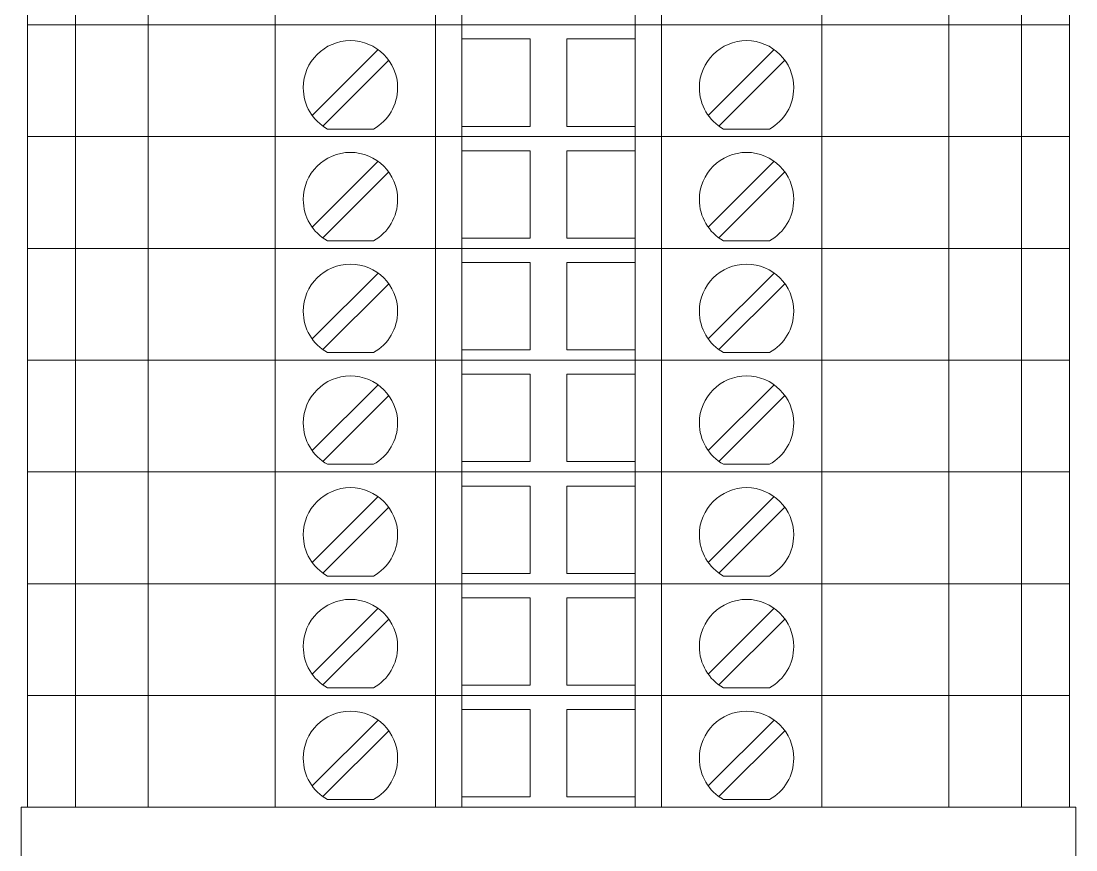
# Model space of a CAD drawing. Header units: millimetres. Extents: x 1880 to 4113, y 771 to 2990.
# Drawn here: x 2250.37 to 2298.97, y 2088.14 to 2126.34 of the extents above; entities that cross this region are included whole.
import ezdxf

# ---------------------------------------------------------------- set-up
doc = ezdxf.new("R2010")
doc.units = ezdxf.units.MM
doc.layers.add('000-PI-Oprema', color=30, linetype='Continuous', lineweight=5)
doc.layers.add('000-PI-ORMAR', color=2, linetype='Continuous')

msp = doc.modelspace()

# ---------------------------------------------------------------- linework, layer by layer
at = {"color": 0, "linetype": 'ByBlock', "lineweight": 0, "ltscale": 0.25}
msp.add_lwpolyline([(2250.372, 2090.113), (2250.372, 2082.763), (2298.972, 2082.763), (2298.972, 2090.113), (2250.372, 2090.113)], dxfattribs=at)
at = {"layer": '000-PI-Oprema', "color": 0, "linetype": 'ByBlock', "lineweight": 0}
for p, q in [((2250.372, 2090.113), (2250.372, 2082.763)), ((2298.972, 2090.113), (2250.372, 2090.113)), ((2298.972, 2082.763), (2298.972, 2090.113))]:
    msp.add_line(p, q, dxfattribs=at)
at = {"layer": '000-PI-ORMAR', "color": 0, "linetype": 'ByBlock', "lineweight": 0}
for p, q in [((2250.672, 2126.163), (2250.672, 2131.313)), ((2252.872, 2126.163), (2252.872, 2131.313)), ((2256.233, 2126.163), (2256.233, 2131.313)), ((2262.072, 2126.163), (2262.072, 2131.313)), ((2269.472, 2126.163), (2269.472, 2131.313)), ((2270.672, 2126.163), (2270.672, 2131.313)), ((2278.672, 2126.163), (2278.672, 2131.313)), ((2279.872, 2126.163), (2279.872, 2131.313)), ((2287.272, 2126.163), (2287.272, 2131.313)), ((2293.111, 2126.163), (2293.111, 2131.313)), ((2296.472, 2126.163), (2296.472, 2131.313)), ((2298.672, 2126.163), (2298.672, 2131.313)), ((2250.672, 2126.163), (2250.672, 2126.163)), ((2250.672, 2126.163), (2251.355, 2126.163)), ((2250.672, 2126.163), (2250.672, 2126.163)), ((2250.672, 2126.163), (2251.355, 2126.163)), ((2250.672, 2121.013), (2250.672, 2126.163)), ((2251.672, 2126.163), (2251.355, 2126.163)), ((2251.672, 2126.163), (2251.355, 2126.163)), ((2252.872, 2126.163), (2251.672, 2126.163)), ((2251.672, 2126.163), (2251.672, 2126.163)), ((2251.672, 2126.163), (2251.672, 2126.163)), ((2252.872, 2126.163), (2251.672, 2126.163)), ((2252.172, 2126.163), (2252.172, 2126.163)), ((2254.464, 2126.163), (2252.872, 2126.163)), ((2252.872, 2126.163), (2252.872, 2126.163)), ((2252.872, 2126.163), (2252.872, 2126.163)), ((2254.464, 2126.163), (2252.872, 2126.163)), ((2252.872, 2121.013), (2252.872, 2126.163)), ((2256.606, 2126.163), (2254.464, 2126.163)), ((2256.606, 2126.163), (2254.464, 2126.163)), ((2254.922, 2126.163), (2254.922, 2126.163)), ((2254.922, 2126.163), (2254.922, 2126.163)), ((2256.233, 2121.013), (2256.233, 2126.163)), ((2256.606, 2126.163), (2256.99, 2126.163)), ((2256.99, 2126.163), (2256.606, 2126.163)), ((2256.99, 2126.163), (2259.498, 2126.163)), ((2259.498, 2126.163), (2256.99, 2126.163)), ((2257.472, 2126.163), (2257.472, 2126.163)), ((2257.472, 2126.163), (2257.472, 2126.163)), ((2258.372, 2126.163), (2258.372, 2126.163)), ((2258.372, 2126.163), (2258.372, 2126.163)), ((2258.672, 2126.163), (2258.672, 2126.163)), ((2262.072, 2126.163), (2259.498, 2126.163)), ((2262.072, 2126.163), (2259.498, 2126.163)), ((2269.472, 2126.163), (2262.072, 2126.163)), ((2269.472, 2126.163), (2262.072, 2126.163)), ((2262.072, 2121.013), (2262.072, 2126.163)), ((2270.672, 2126.163), (2269.472, 2126.163)), ((2270.672, 2126.163), (2269.472, 2126.163)), ((2269.472, 2121.013), (2269.472, 2126.163)), ((2278.672, 2126.163), (2270.672, 2126.163)), ((2270.672, 2126.163), (2270.672, 2126.163)), ((2270.672, 2126.163), (2270.672, 2126.163)), ((2278.672, 2126.163), (2270.672, 2126.163)), ((2270.672, 2121.013), (2270.672, 2126.163)), ((2279.872, 2126.163), (2278.672, 2126.163)), ((2278.672, 2126.163), (2278.672, 2126.163)), ((2278.672, 2126.163), (2278.672, 2126.163)), ((2279.872, 2126.163), (2278.672, 2126.163)), ((2278.672, 2121.013), (2278.672, 2126.163)), ((2287.272, 2126.163), (2279.872, 2126.163)), ((2287.272, 2126.163), (2279.872, 2126.163)), ((2279.872, 2121.013), (2279.872, 2126.163)), ((2284.472, 2126.163), (2284.472, 2126.163)), ((2284.472, 2126.163), (2284.472, 2126.163)), ((2289.846, 2126.163), (2287.272, 2126.163)), ((2289.846, 2126.163), (2287.272, 2126.163)), ((2287.272, 2121.013), (2287.272, 2126.163)), ((2289.522, 2126.163), (2289.522, 2126.163)), ((2289.522, 2126.163), (2289.522, 2126.163)), ((2289.846, 2126.163), (2292.354, 2126.163)), ((2292.354, 2126.163), (2289.846, 2126.163)), ((2290.672, 2126.163), (2290.672, 2126.163)), ((2292.172, 2126.163), (2292.172, 2126.163)), ((2292.172, 2126.163), (2292.172, 2126.163)), ((2292.354, 2126.163), (2292.738, 2126.163)), ((2292.738, 2126.163), (2292.354, 2126.163)), ((2294.88, 2126.163), (2292.738, 2126.163)), ((2294.88, 2126.163), (2292.738, 2126.163)), ((2293.111, 2121.013), (2293.111, 2126.163)), ((2294.422, 2126.163), (2294.422, 2126.163)), ((2294.422, 2126.163), (2294.422, 2126.163)), ((2296.472, 2126.163), (2294.88, 2126.163)), ((2296.472, 2126.163), (2294.88, 2126.163)), ((2296.472, 2126.163), (2298.672, 2126.163)), ((2296.472, 2126.163), (2296.472, 2126.163)), ((2296.472, 2126.163), (2296.472, 2126.163)), ((2296.472, 2126.163), (2298.672, 2126.163)), ((2296.472, 2121.013), (2296.472, 2126.163)), ((2298.672, 2126.163), (2298.672, 2126.163)), ((2298.672, 2126.163), (2298.672, 2126.163)), ((2298.672, 2121.013), (2298.672, 2126.163)), ((2270.672, 2125.513), (2270.672, 2125.513)), ((2270.672, 2125.513), (2273.822, 2125.513)), ((2273.822, 2125.513), (2273.822, 2121.488)), ((2273.822, 2125.513), (2273.822, 2125.513)), ((2275.522, 2125.513), (2278.672, 2125.513)), ((2275.522, 2121.488), (2275.522, 2125.513)), ((2275.522, 2125.513), (2275.522, 2125.513)), ((2278.672, 2125.513), (2278.672, 2125.513)), ((2266.817, 2125.029), (2263.782, 2121.993)), ((2266.817, 2125.029), (2266.817, 2125.029)), ((2285.067, 2125.029), (2282.032, 2121.993)), ((2285.067, 2125.029), (2285.067, 2125.029)), ((2264.276, 2121.498), (2267.312, 2124.534)), ((2267.312, 2124.534), (2267.312, 2124.534)), ((2269.472, 2121.963), (2269.472, 2124.563)), ((2269.472, 2124.563), (2269.472, 2124.563)), ((2279.872, 2124.563), (2279.872, 2124.563)), ((2279.872, 2121.963), (2279.872, 2124.563)), ((2282.526, 2121.498), (2285.562, 2124.534)), ((2285.562, 2124.534), (2285.562, 2124.534)), ((2263.782, 2121.993), (2263.782, 2121.993)), ((2269.472, 2121.963), (2269.472, 2121.963)), ((2279.872, 2121.963), (2279.872, 2121.963)), ((2282.032, 2121.993), (2282.032, 2121.993)), ((2264.276, 2121.498), (2264.276, 2121.498)), ((2270.672, 2121.488), (2270.672, 2121.488)), ((2273.822, 2121.488), (2270.672, 2121.488)), ((2273.822, 2121.488), (2273.822, 2121.488)), ((2278.672, 2121.488), (2275.522, 2121.488)), ((2275.522, 2121.488), (2275.522, 2121.488)), ((2278.672, 2121.488), (2278.672, 2121.488)), ((2282.526, 2121.498), (2282.526, 2121.498)), ((2250.672, 2121.013), (2250.672, 2121.013)), ((2250.672, 2121.013), (2251.355, 2121.013)), ((2250.672, 2121.013), (2250.672, 2121.013)), ((2250.672, 2121.013), (2251.355, 2121.013)), ((2250.672, 2115.863), (2250.672, 2121.013)), ((2251.672, 2121.013), (2251.355, 2121.013)), ((2251.672, 2121.013), (2251.355, 2121.013)), ((2252.872, 2121.013), (2251.672, 2121.013)), ((2251.672, 2121.013), (2251.672, 2121.013)), ((2251.672, 2121.013), (2251.672, 2121.013)), ((2252.872, 2121.013), (2251.672, 2121.013)), ((2252.172, 2121.013), (2252.172, 2121.013)), ((2254.464, 2121.013), (2252.872, 2121.013)), ((2252.872, 2121.013), (2252.872, 2121.013)), ((2252.872, 2121.013), (2252.872, 2121.013)), ((2254.464, 2121.013), (2252.872, 2121.013)), ((2252.872, 2115.863), (2252.872, 2121.013)), ((2256.606, 2121.013), (2254.464, 2121.013)), ((2256.606, 2121.013), (2254.464, 2121.013)), ((2254.922, 2121.013), (2254.922, 2121.013)), ((2254.922, 2121.013), (2254.922, 2121.013)), ((2256.233, 2115.863), (2256.233, 2121.013)), ((2256.606, 2121.013), (2256.99, 2121.013)), ((2256.99, 2121.013), (2256.606, 2121.013)), ((2256.99, 2121.013), (2259.498, 2121.013)), ((2259.498, 2121.013), (2256.99, 2121.013)), ((2257.472, 2121.013), (2257.472, 2121.013)), ((2257.472, 2121.013), (2257.472, 2121.013)), ((2258.372, 2121.013), (2258.372, 2121.013)), ((2258.372, 2121.013), (2258.372, 2121.013)), ((2258.672, 2121.013), (2258.672, 2121.013)), ((2262.072, 2121.013), (2259.498, 2121.013)), ((2262.072, 2121.013), (2259.498, 2121.013)), ((2269.472, 2121.013), (2262.072, 2121.013)), ((2269.472, 2121.013), (2262.072, 2121.013)), ((2262.072, 2115.863), (2262.072, 2121.013)), ((2264.488, 2121.363), (2264.488, 2121.363)), ((2264.488, 2121.363), (2266.606, 2121.363)), ((2266.606, 2121.363), (2266.606, 2121.363)), ((2270.672, 2121.013), (2269.472, 2121.013)), ((2270.672, 2121.013), (2269.472, 2121.013)), ((2269.472, 2115.863), (2269.472, 2121.013)), ((2278.672, 2121.013), (2270.672, 2121.013)), ((2270.672, 2121.013), (2270.672, 2121.013)), ((2270.672, 2121.013), (2270.672, 2121.013)), ((2278.672, 2121.013), (2270.672, 2121.013)), ((2270.672, 2115.863), (2270.672, 2121.013)), ((2279.872, 2121.013), (2278.672, 2121.013)), ((2278.672, 2121.013), (2278.672, 2121.013)), ((2278.672, 2121.013), (2278.672, 2121.013)), ((2279.872, 2121.013), (2278.672, 2121.013)), ((2278.672, 2115.863), (2278.672, 2121.013)), ((2287.272, 2121.013), (2279.872, 2121.013)), ((2287.272, 2121.013), (2279.872, 2121.013)), ((2279.872, 2115.863), (2279.872, 2121.013)), ((2282.738, 2121.363), (2282.738, 2121.363)), ((2282.738, 2121.363), (2284.856, 2121.363)), ((2284.472, 2121.013), (2284.472, 2121.013)), ((2284.472, 2121.013), (2284.472, 2121.013)), ((2284.856, 2121.363), (2284.856, 2121.363)), ((2289.846, 2121.013), (2287.272, 2121.013)), ((2289.846, 2121.013), (2287.272, 2121.013)), ((2287.272, 2115.863), (2287.272, 2121.013)), ((2289.522, 2121.013), (2289.522, 2121.013)), ((2289.522, 2121.013), (2289.522, 2121.013)), ((2289.846, 2121.013), (2292.354, 2121.013)), ((2292.354, 2121.013), (2289.846, 2121.013)), ((2290.672, 2121.013), (2290.672, 2121.013)), ((2292.172, 2121.013), (2292.172, 2121.013)), ((2292.172, 2121.013), (2292.172, 2121.013)), ((2292.354, 2121.013), (2292.738, 2121.013)), ((2292.738, 2121.013), (2292.354, 2121.013)), ((2294.88, 2121.013), (2292.738, 2121.013)), ((2294.88, 2121.013), (2292.738, 2121.013)), ((2293.111, 2115.863), (2293.111, 2121.013)), ((2294.422, 2121.013), (2294.422, 2121.013)), ((2294.422, 2121.013), (2294.422, 2121.013)), ((2296.472, 2121.013), (2294.88, 2121.013)), ((2296.472, 2121.013), (2294.88, 2121.013)), ((2296.472, 2121.013), (2298.672, 2121.013)), ((2296.472, 2121.013), (2296.472, 2121.013)), ((2296.472, 2121.013), (2296.472, 2121.013)), ((2296.472, 2121.013), (2298.672, 2121.013)), ((2296.472, 2115.863), (2296.472, 2121.013)), ((2298.672, 2121.013), (2298.672, 2121.013)), ((2298.672, 2121.013), (2298.672, 2121.013)), ((2298.672, 2115.863), (2298.672, 2121.013)), ((2270.672, 2120.363), (2270.672, 2120.363)), ((2270.672, 2120.363), (2273.822, 2120.363)), ((2273.822, 2120.363), (2273.822, 2116.338)), ((2273.822, 2120.363), (2273.822, 2120.363)), ((2275.522, 2120.363), (2278.672, 2120.363)), ((2275.522, 2116.338), (2275.522, 2120.363)), ((2275.522, 2120.363), (2275.522, 2120.363)), ((2278.672, 2120.363), (2278.672, 2120.363)), ((2266.817, 2119.879), (2263.782, 2116.843)), ((2266.817, 2119.879), (2266.817, 2119.879)), ((2285.067, 2119.879), (2282.032, 2116.843)), ((2285.067, 2119.879), (2285.067, 2119.879)), ((2264.276, 2116.348), (2267.312, 2119.384)), ((2267.312, 2119.384), (2267.312, 2119.384)), ((2269.472, 2116.813), (2269.472, 2119.413)), ((2269.472, 2119.413), (2269.472, 2119.413)), ((2279.872, 2119.413), (2279.872, 2119.413)), ((2279.872, 2116.813), (2279.872, 2119.413)), ((2282.526, 2116.348), (2285.562, 2119.384)), ((2285.562, 2119.384), (2285.562, 2119.384)), ((2263.782, 2116.843), (2263.782, 2116.843)), ((2269.472, 2116.813), (2269.472, 2116.813)), ((2279.872, 2116.813), (2279.872, 2116.813)), ((2282.032, 2116.843), (2282.032, 2116.843)), ((2264.276, 2116.348), (2264.276, 2116.348)), ((2264.488, 2116.213), (2264.488, 2116.213)), ((2264.488, 2116.213), (2266.606, 2116.213)), ((2266.606, 2116.213), (2266.606, 2116.213)), ((2270.672, 2116.338), (2270.672, 2116.338)), ((2273.822, 2116.338), (2270.672, 2116.338)), ((2273.822, 2116.338), (2273.822, 2116.338)), ((2278.672, 2116.338), (2275.522, 2116.338)), ((2275.522, 2116.338), (2275.522, 2116.338)), ((2278.672, 2116.338), (2278.672, 2116.338)), ((2282.526, 2116.348), (2282.526, 2116.348)), ((2282.738, 2116.213), (2282.738, 2116.213)), ((2282.738, 2116.213), (2284.856, 2116.213)), ((2284.856, 2116.213), (2284.856, 2116.213)), ((2250.672, 2115.863), (2250.672, 2115.863)), ((2250.672, 2115.863), (2251.355, 2115.863)), ((2250.672, 2115.863), (2250.672, 2115.863)), ((2250.672, 2115.863), (2251.355, 2115.863)), ((2250.672, 2110.713), (2250.672, 2115.863)), ((2251.672, 2115.863), (2251.355, 2115.863)), ((2251.672, 2115.863), (2251.355, 2115.863)), ((2252.872, 2115.863), (2251.672, 2115.863)), ((2251.672, 2115.863), (2251.672, 2115.863)), ((2251.672, 2115.863), (2251.672, 2115.863)), ((2252.872, 2115.863), (2251.672, 2115.863)), ((2252.172, 2115.863), (2252.172, 2115.863)), ((2254.464, 2115.863), (2252.872, 2115.863)), ((2252.872, 2115.863), (2252.872, 2115.863)), ((2252.872, 2115.863), (2252.872, 2115.863)), ((2254.464, 2115.863), (2252.872, 2115.863)), ((2252.872, 2110.713), (2252.872, 2115.863)), ((2256.606, 2115.863), (2254.464, 2115.863)), ((2256.606, 2115.863), (2254.464, 2115.863)), ((2254.922, 2115.863), (2254.922, 2115.863)), ((2254.922, 2115.863), (2254.922, 2115.863)), ((2256.233, 2110.713), (2256.233, 2115.863)), ((2256.606, 2115.863), (2256.99, 2115.863)), ((2256.99, 2115.863), (2256.606, 2115.863)), ((2256.99, 2115.863), (2259.498, 2115.863)), ((2259.498, 2115.863), (2256.99, 2115.863)), ((2257.472, 2115.863), (2257.472, 2115.863)), ((2257.472, 2115.863), (2257.472, 2115.863)), ((2258.372, 2115.863), (2258.372, 2115.863)), ((2258.372, 2115.863), (2258.372, 2115.863)), ((2258.672, 2115.863), (2258.672, 2115.863)), ((2262.072, 2115.863), (2259.498, 2115.863)), ((2262.072, 2115.863), (2259.498, 2115.863)), ((2269.472, 2115.863), (2262.072, 2115.863)), ((2269.472, 2115.863), (2262.072, 2115.863)), ((2262.072, 2110.713), (2262.072, 2115.863)), ((2270.672, 2115.863), (2269.472, 2115.863)), ((2270.672, 2115.863), (2269.472, 2115.863)), ((2269.472, 2110.713), (2269.472, 2115.863)), ((2278.672, 2115.863), (2270.672, 2115.863)), ((2270.672, 2115.863), (2270.672, 2115.863)), ((2270.672, 2115.863), (2270.672, 2115.863)), ((2278.672, 2115.863), (2270.672, 2115.863)), ((2270.672, 2110.713), (2270.672, 2115.863)), ((2279.872, 2115.863), (2278.672, 2115.863)), ((2278.672, 2115.863), (2278.672, 2115.863)), ((2278.672, 2115.863), (2278.672, 2115.863)), ((2279.872, 2115.863), (2278.672, 2115.863)), ((2278.672, 2110.713), (2278.672, 2115.863)), ((2287.272, 2115.863), (2279.872, 2115.863)), ((2287.272, 2115.863), (2279.872, 2115.863)), ((2279.872, 2110.713), (2279.872, 2115.863)), ((2284.472, 2115.863), (2284.472, 2115.863)), ((2284.472, 2115.863), (2284.472, 2115.863)), ((2289.846, 2115.863), (2287.272, 2115.863)), ((2289.846, 2115.863), (2287.272, 2115.863)), ((2287.272, 2110.713), (2287.272, 2115.863)), ((2289.522, 2115.863), (2289.522, 2115.863)), ((2289.522, 2115.863), (2289.522, 2115.863)), ((2289.846, 2115.863), (2292.354, 2115.863)), ((2292.354, 2115.863), (2289.846, 2115.863)), ((2290.672, 2115.863), (2290.672, 2115.863)), ((2292.172, 2115.863), (2292.172, 2115.863)), ((2292.172, 2115.863), (2292.172, 2115.863)), ((2292.354, 2115.863), (2292.738, 2115.863)), ((2292.738, 2115.863), (2292.354, 2115.863)), ((2294.88, 2115.863), (2292.738, 2115.863)), ((2294.88, 2115.863), (2292.738, 2115.863)), ((2293.111, 2110.713), (2293.111, 2115.863)), ((2294.422, 2115.863), (2294.422, 2115.863)), ((2294.422, 2115.863), (2294.422, 2115.863)), ((2296.472, 2115.863), (2294.88, 2115.863)), ((2296.472, 2115.863), (2294.88, 2115.863)), ((2296.472, 2115.863), (2298.672, 2115.863)), ((2296.472, 2115.863), (2296.472, 2115.863)), ((2296.472, 2115.863), (2296.472, 2115.863)), ((2296.472, 2115.863), (2298.672, 2115.863)), ((2296.472, 2110.713), (2296.472, 2115.863)), ((2298.672, 2115.863), (2298.672, 2115.863)), ((2298.672, 2115.863), (2298.672, 2115.863)), ((2298.672, 2110.713), (2298.672, 2115.863)), ((2270.672, 2115.213), (2270.672, 2115.213)), ((2270.672, 2115.213), (2273.822, 2115.213)), ((2273.822, 2115.213), (2273.822, 2111.188)), ((2273.822, 2115.213), (2273.822, 2115.213)), ((2275.522, 2115.213), (2278.672, 2115.213)), ((2275.522, 2111.188), (2275.522, 2115.213)), ((2275.522, 2115.213), (2275.522, 2115.213)), ((2278.672, 2115.213), (2278.672, 2115.213)), ((2266.817, 2114.729), (2263.782, 2111.693)), ((2266.817, 2114.729), (2266.817, 2114.729)), ((2285.067, 2114.729), (2282.032, 2111.693)), ((2285.067, 2114.729), (2285.067, 2114.729)), ((2264.276, 2111.198), (2267.312, 2114.234)), ((2267.312, 2114.234), (2267.312, 2114.234)), ((2269.472, 2111.663), (2269.472, 2114.263)), ((2269.472, 2114.263), (2269.472, 2114.263)), ((2279.872, 2114.263), (2279.872, 2114.263)), ((2279.872, 2111.663), (2279.872, 2114.263)), ((2282.526, 2111.198), (2285.562, 2114.234)), ((2285.562, 2114.234), (2285.562, 2114.234)), ((2263.782, 2111.693), (2263.782, 2111.693)), ((2282.032, 2111.693), (2282.032, 2111.693)), ((2264.276, 2111.198), (2264.276, 2111.198)), ((2269.472, 2111.663), (2269.472, 2111.663)), ((2270.672, 2111.188), (2270.672, 2111.188)), ((2273.822, 2111.188), (2270.672, 2111.188)), ((2273.822, 2111.188), (2273.822, 2111.188)), ((2278.672, 2111.188), (2275.522, 2111.188)), ((2275.522, 2111.188), (2275.522, 2111.188)), ((2278.672, 2111.188), (2278.672, 2111.188)), ((2279.872, 2111.663), (2279.872, 2111.663)), ((2282.526, 2111.198), (2282.526, 2111.198)), ((2250.672, 2110.713), (2250.672, 2110.713)), ((2250.672, 2110.713), (2251.355, 2110.713)), ((2250.672, 2110.713), (2250.672, 2110.713)), ((2250.672, 2110.713), (2251.355, 2110.713)), ((2250.672, 2105.563), (2250.672, 2110.713)), ((2251.672, 2110.713), (2251.355, 2110.713)), ((2251.672, 2110.713), (2251.355, 2110.713)), ((2252.872, 2110.713), (2251.672, 2110.713)), ((2251.672, 2110.713), (2251.672, 2110.713)), ((2251.672, 2110.713), (2251.672, 2110.713)), ((2252.872, 2110.713), (2251.672, 2110.713)), ((2252.172, 2110.713), (2252.172, 2110.713)), ((2254.464, 2110.713), (2252.872, 2110.713)), ((2252.872, 2110.713), (2252.872, 2110.713)), ((2252.872, 2110.713), (2252.872, 2110.713)), ((2254.464, 2110.713), (2252.872, 2110.713)), ((2252.872, 2105.563), (2252.872, 2110.713)), ((2256.606, 2110.713), (2254.464, 2110.713)), ((2256.606, 2110.713), (2254.464, 2110.713)), ((2254.922, 2110.713), (2254.922, 2110.713)), ((2254.922, 2110.713), (2254.922, 2110.713)), ((2256.233, 2105.563), (2256.233, 2110.713)), ((2256.606, 2110.713), (2256.99, 2110.713)), ((2256.99, 2110.713), (2256.606, 2110.713)), ((2256.99, 2110.713), (2259.498, 2110.713)), ((2259.498, 2110.713), (2256.99, 2110.713)), ((2257.472, 2110.713), (2257.472, 2110.713)), ((2257.472, 2110.713), (2257.472, 2110.713)), ((2258.372, 2110.713), (2258.372, 2110.713)), ((2258.372, 2110.713), (2258.372, 2110.713)), ((2258.672, 2110.713), (2258.672, 2110.713)), ((2262.072, 2110.713), (2259.498, 2110.713)), ((2262.072, 2110.713), (2259.498, 2110.713)), ((2269.472, 2110.713), (2262.072, 2110.713)), ((2269.472, 2110.713), (2262.072, 2110.713)), ((2262.072, 2105.563), (2262.072, 2110.713)), ((2264.488, 2111.063), (2264.488, 2111.063)), ((2264.488, 2111.063), (2266.606, 2111.063)), ((2266.606, 2111.063), (2266.606, 2111.063)), ((2270.672, 2110.713), (2269.472, 2110.713)), ((2270.672, 2110.713), (2269.472, 2110.713)), ((2269.472, 2105.563), (2269.472, 2110.713)), ((2278.672, 2110.713), (2270.672, 2110.713)), ((2270.672, 2110.713), (2270.672, 2110.713)), ((2270.672, 2110.713), (2270.672, 2110.713)), ((2278.672, 2110.713), (2270.672, 2110.713)), ((2270.672, 2105.563), (2270.672, 2110.713)), ((2279.872, 2110.713), (2278.672, 2110.713)), ((2278.672, 2110.713), (2278.672, 2110.713)), ((2278.672, 2110.713), (2278.672, 2110.713)), ((2279.872, 2110.713), (2278.672, 2110.713)), ((2278.672, 2105.563), (2278.672, 2110.713)), ((2287.272, 2110.713), (2279.872, 2110.713)), ((2287.272, 2110.713), (2279.872, 2110.713)), ((2279.872, 2105.563), (2279.872, 2110.713)), ((2282.738, 2111.063), (2282.738, 2111.063)), ((2282.738, 2111.063), (2284.856, 2111.063)), ((2284.472, 2110.713), (2284.472, 2110.713)), ((2284.472, 2110.713), (2284.472, 2110.713)), ((2284.856, 2111.063), (2284.856, 2111.063)), ((2289.846, 2110.713), (2287.272, 2110.713)), ((2289.846, 2110.713), (2287.272, 2110.713)), ((2287.272, 2105.563), (2287.272, 2110.713)), ((2289.522, 2110.713), (2289.522, 2110.713)), ((2289.522, 2110.713), (2289.522, 2110.713)), ((2289.846, 2110.713), (2292.354, 2110.713)), ((2292.354, 2110.713), (2289.846, 2110.713)), ((2290.672, 2110.713), (2290.672, 2110.713)), ((2292.172, 2110.713), (2292.172, 2110.713)), ((2292.172, 2110.713), (2292.172, 2110.713)), ((2292.354, 2110.713), (2292.738, 2110.713)), ((2292.738, 2110.713), (2292.354, 2110.713)), ((2294.88, 2110.713), (2292.738, 2110.713)), ((2294.88, 2110.713), (2292.738, 2110.713)), ((2293.111, 2105.563), (2293.111, 2110.713)), ((2294.422, 2110.713), (2294.422, 2110.713)), ((2294.422, 2110.713), (2294.422, 2110.713)), ((2296.472, 2110.713), (2294.88, 2110.713)), ((2296.472, 2110.713), (2294.88, 2110.713)), ((2296.472, 2110.713), (2298.672, 2110.713)), ((2296.472, 2110.713), (2296.472, 2110.713)), ((2296.472, 2110.713), (2296.472, 2110.713)), ((2296.472, 2110.713), (2298.672, 2110.713)), ((2296.472, 2105.563), (2296.472, 2110.713)), ((2298.672, 2110.713), (2298.672, 2110.713)), ((2298.672, 2110.713), (2298.672, 2110.713)), ((2298.672, 2105.563), (2298.672, 2110.713)), ((2270.672, 2110.063), (2270.672, 2110.063)), ((2270.672, 2110.063), (2273.822, 2110.063)), ((2273.822, 2110.063), (2273.822, 2106.038)), ((2273.822, 2110.063), (2273.822, 2110.063)), ((2275.522, 2110.063), (2278.672, 2110.063)), ((2275.522, 2106.038), (2275.522, 2110.063)), ((2275.522, 2110.063), (2275.522, 2110.063)), ((2278.672, 2110.063), (2278.672, 2110.063)), ((2266.817, 2109.579), (2263.782, 2106.543)), ((2266.817, 2109.579), (2266.817, 2109.579)), ((2285.067, 2109.579), (2282.032, 2106.543)), ((2285.067, 2109.579), (2285.067, 2109.579)), ((2264.276, 2106.048), (2267.312, 2109.084)), ((2267.312, 2109.084), (2267.312, 2109.084)), ((2269.472, 2106.513), (2269.472, 2109.113)), ((2269.472, 2109.113), (2269.472, 2109.113)), ((2279.872, 2109.113), (2279.872, 2109.113)), ((2279.872, 2106.513), (2279.872, 2109.113)), ((2282.526, 2106.048), (2285.562, 2109.084)), ((2285.562, 2109.084), (2285.562, 2109.084)), ((2263.782, 2106.543), (2263.782, 2106.543)), ((2269.472, 2106.513), (2269.472, 2106.513)), ((2279.872, 2106.513), (2279.872, 2106.513)), ((2282.032, 2106.543), (2282.032, 2106.543)), ((2264.276, 2106.048), (2264.276, 2106.048)), ((2264.488, 2105.913), (2264.488, 2105.913)), ((2264.488, 2105.913), (2266.606, 2105.913)), ((2266.606, 2105.913), (2266.606, 2105.913)), ((2270.672, 2106.038), (2270.672, 2106.038)), ((2273.822, 2106.038), (2270.672, 2106.038)), ((2273.822, 2106.038), (2273.822, 2106.038)), ((2278.672, 2106.038), (2275.522, 2106.038)), ((2275.522, 2106.038), (2275.522, 2106.038)), ((2278.672, 2106.038), (2278.672, 2106.038)), ((2282.526, 2106.048), (2282.526, 2106.048)), ((2282.738, 2105.913), (2282.738, 2105.913)), ((2282.738, 2105.913), (2284.856, 2105.913)), ((2284.856, 2105.913), (2284.856, 2105.913)), ((2250.672, 2105.563), (2250.672, 2105.563)), ((2250.672, 2105.563), (2251.355, 2105.563)), ((2250.672, 2105.563), (2250.672, 2105.563)), ((2250.672, 2105.563), (2251.355, 2105.563)), ((2250.672, 2100.413), (2250.672, 2105.563)), ((2251.672, 2105.563), (2251.355, 2105.563)), ((2251.672, 2105.563), (2251.355, 2105.563)), ((2252.872, 2105.563), (2251.672, 2105.563)), ((2251.672, 2105.563), (2251.672, 2105.563)), ((2251.672, 2105.563), (2251.672, 2105.563)), ((2252.872, 2105.563), (2251.672, 2105.563)), ((2252.172, 2105.563), (2252.172, 2105.563)), ((2254.464, 2105.563), (2252.872, 2105.563)), ((2252.872, 2105.563), (2252.872, 2105.563)), ((2252.872, 2105.563), (2252.872, 2105.563)), ((2254.464, 2105.563), (2252.872, 2105.563)), ((2252.872, 2100.413), (2252.872, 2105.563)), ((2256.606, 2105.563), (2254.464, 2105.563)), ((2256.606, 2105.563), (2254.464, 2105.563)), ((2254.922, 2105.563), (2254.922, 2105.563)), ((2254.922, 2105.563), (2254.922, 2105.563)), ((2256.233, 2100.413), (2256.233, 2105.563)), ((2256.606, 2105.563), (2256.99, 2105.563)), ((2256.99, 2105.563), (2256.606, 2105.563)), ((2256.99, 2105.563), (2259.498, 2105.563)), ((2259.498, 2105.563), (2256.99, 2105.563)), ((2257.472, 2105.563), (2257.472, 2105.563)), ((2257.472, 2105.563), (2257.472, 2105.563)), ((2258.372, 2105.563), (2258.372, 2105.563)), ((2258.372, 2105.563), (2258.372, 2105.563)), ((2258.672, 2105.563), (2258.672, 2105.563)), ((2262.072, 2105.563), (2259.498, 2105.563)), ((2262.072, 2105.563), (2259.498, 2105.563)), ((2269.472, 2105.563), (2262.072, 2105.563)), ((2269.472, 2105.563), (2262.072, 2105.563)), ((2262.072, 2100.413), (2262.072, 2105.563)), ((2270.672, 2105.563), (2269.472, 2105.563)), ((2270.672, 2105.563), (2269.472, 2105.563)), ((2269.472, 2100.413), (2269.472, 2105.563)), ((2278.672, 2105.563), (2270.672, 2105.563)), ((2270.672, 2105.563), (2270.672, 2105.563)), ((2270.672, 2105.563), (2270.672, 2105.563)), ((2278.672, 2105.563), (2270.672, 2105.563)), ((2270.672, 2100.413), (2270.672, 2105.563)), ((2279.872, 2105.563), (2278.672, 2105.563)), ((2278.672, 2105.563), (2278.672, 2105.563)), ((2278.672, 2105.563), (2278.672, 2105.563)), ((2279.872, 2105.563), (2278.672, 2105.563)), ((2278.672, 2100.413), (2278.672, 2105.563)), ((2287.272, 2105.563), (2279.872, 2105.563)), ((2287.272, 2105.563), (2279.872, 2105.563)), ((2279.872, 2100.413), (2279.872, 2105.563)), ((2284.472, 2105.563), (2284.472, 2105.563)), ((2284.472, 2105.563), (2284.472, 2105.563)), ((2289.846, 2105.563), (2287.272, 2105.563)), ((2289.846, 2105.563), (2287.272, 2105.563)), ((2287.272, 2100.413), (2287.272, 2105.563)), ((2289.522, 2105.563), (2289.522, 2105.563)), ((2289.522, 2105.563), (2289.522, 2105.563)), ((2289.846, 2105.563), (2292.354, 2105.563)), ((2292.354, 2105.563), (2289.846, 2105.563)), ((2290.672, 2105.563), (2290.672, 2105.563)), ((2292.172, 2105.563), (2292.172, 2105.563)), ((2292.172, 2105.563), (2292.172, 2105.563)), ((2292.354, 2105.563), (2292.738, 2105.563)), ((2292.738, 2105.563), (2292.354, 2105.563)), ((2294.88, 2105.563), (2292.738, 2105.563)), ((2294.88, 2105.563), (2292.738, 2105.563)), ((2293.111, 2100.413), (2293.111, 2105.563)), ((2294.422, 2105.563), (2294.422, 2105.563)), ((2294.422, 2105.563), (2294.422, 2105.563)), ((2296.472, 2105.563), (2294.88, 2105.563)), ((2296.472, 2105.563), (2294.88, 2105.563)), ((2296.472, 2105.563), (2298.672, 2105.563)), ((2296.472, 2105.563), (2296.472, 2105.563)), ((2296.472, 2105.563), (2296.472, 2105.563)), ((2296.472, 2105.563), (2298.672, 2105.563)), ((2296.472, 2100.413), (2296.472, 2105.563)), ((2298.672, 2105.563), (2298.672, 2105.563)), ((2298.672, 2105.563), (2298.672, 2105.563)), ((2298.672, 2100.413), (2298.672, 2105.563)), ((2270.672, 2104.913), (2270.672, 2104.913)), ((2270.672, 2104.913), (2273.822, 2104.913)), ((2273.822, 2104.913), (2273.822, 2100.888)), ((2273.822, 2104.913), (2273.822, 2104.913)), ((2275.522, 2104.913), (2278.672, 2104.913)), ((2275.522, 2100.888), (2275.522, 2104.913)), ((2275.522, 2104.913), (2275.522, 2104.913)), ((2278.672, 2104.913), (2278.672, 2104.913)), ((2266.817, 2104.429), (2263.782, 2101.393)), ((2266.817, 2104.429), (2266.817, 2104.429)), ((2285.067, 2104.429), (2282.032, 2101.393)), ((2285.067, 2104.429), (2285.067, 2104.429)), ((2264.276, 2100.898), (2267.312, 2103.934)), ((2267.312, 2103.934), (2267.312, 2103.934)), ((2269.472, 2101.363), (2269.472, 2103.963)), ((2269.472, 2103.963), (2269.472, 2103.963)), ((2279.872, 2103.963), (2279.872, 2103.963)), ((2279.872, 2101.363), (2279.872, 2103.963)), ((2282.526, 2100.898), (2285.562, 2103.934)), ((2285.562, 2103.934), (2285.562, 2103.934)), ((2263.782, 2101.393), (2263.782, 2101.393)), ((2269.472, 2101.363), (2269.472, 2101.363)), ((2279.872, 2101.363), (2279.872, 2101.363)), ((2282.032, 2101.393), (2282.032, 2101.393)), ((2264.276, 2100.898), (2264.276, 2100.898)), ((2264.488, 2100.763), (2264.488, 2100.763)), ((2264.488, 2100.763), (2266.606, 2100.763)), ((2266.606, 2100.763), (2266.606, 2100.763)), ((2270.672, 2100.888), (2270.672, 2100.888)), ((2273.822, 2100.888), (2270.672, 2100.888)), ((2273.822, 2100.888), (2273.822, 2100.888)), ((2278.672, 2100.888), (2275.522, 2100.888)), ((2275.522, 2100.888), (2275.522, 2100.888)), ((2278.672, 2100.888), (2278.672, 2100.888)), ((2282.526, 2100.898), (2282.526, 2100.898)), ((2282.738, 2100.763), (2282.738, 2100.763)), ((2282.738, 2100.763), (2284.856, 2100.763)), ((2284.856, 2100.763), (2284.856, 2100.763)), ((2250.672, 2100.413), (2250.672, 2100.413)), ((2250.672, 2100.413), (2251.355, 2100.413)), ((2250.672, 2100.413), (2250.672, 2100.413)), ((2250.672, 2100.413), (2251.355, 2100.413)), ((2250.672, 2095.263), (2250.672, 2100.413)), ((2251.672, 2100.413), (2251.355, 2100.413)), ((2251.672, 2100.413), (2251.355, 2100.413)), ((2252.872, 2100.413), (2251.672, 2100.413)), ((2251.672, 2100.413), (2251.672, 2100.413)), ((2251.672, 2100.413), (2251.672, 2100.413)), ((2252.872, 2100.413), (2251.672, 2100.413)), ((2252.172, 2100.413), (2252.172, 2100.413)), ((2254.464, 2100.413), (2252.872, 2100.413)), ((2252.872, 2100.413), (2252.872, 2100.413)), ((2252.872, 2100.413), (2252.872, 2100.413)), ((2254.464, 2100.413), (2252.872, 2100.413)), ((2252.872, 2095.263), (2252.872, 2100.413)), ((2256.606, 2100.413), (2254.464, 2100.413)), ((2256.606, 2100.413), (2254.464, 2100.413)), ((2254.922, 2100.413), (2254.922, 2100.413)), ((2254.922, 2100.413), (2254.922, 2100.413)), ((2256.233, 2095.263), (2256.233, 2100.413)), ((2256.606, 2100.413), (2256.99, 2100.413)), ((2256.99, 2100.413), (2256.606, 2100.413)), ((2256.99, 2100.413), (2259.498, 2100.413)), ((2259.498, 2100.413), (2256.99, 2100.413)), ((2257.472, 2100.413), (2257.472, 2100.413)), ((2257.472, 2100.413), (2257.472, 2100.413)), ((2258.372, 2100.413), (2258.372, 2100.413)), ((2258.372, 2100.413), (2258.372, 2100.413)), ((2258.672, 2100.413), (2258.672, 2100.413)), ((2262.072, 2100.413), (2259.498, 2100.413)), ((2262.072, 2100.413), (2259.498, 2100.413)), ((2269.472, 2100.413), (2262.072, 2100.413)), ((2269.472, 2100.413), (2262.072, 2100.413)), ((2262.072, 2095.263), (2262.072, 2100.413)), ((2270.672, 2100.413), (2269.472, 2100.413)), ((2270.672, 2100.413), (2269.472, 2100.413)), ((2269.472, 2095.263), (2269.472, 2100.413)), ((2278.672, 2100.413), (2270.672, 2100.413)), ((2270.672, 2100.413), (2270.672, 2100.413)), ((2270.672, 2100.413), (2270.672, 2100.413)), ((2278.672, 2100.413), (2270.672, 2100.413)), ((2270.672, 2095.263), (2270.672, 2100.413)), ((2279.872, 2100.413), (2278.672, 2100.413)), ((2278.672, 2100.413), (2278.672, 2100.413)), ((2278.672, 2100.413), (2278.672, 2100.413)), ((2279.872, 2100.413), (2278.672, 2100.413)), ((2278.672, 2095.263), (2278.672, 2100.413)), ((2287.272, 2100.413), (2279.872, 2100.413)), ((2287.272, 2100.413), (2279.872, 2100.413)), ((2279.872, 2095.263), (2279.872, 2100.413)), ((2284.472, 2100.413), (2284.472, 2100.413)), ((2284.472, 2100.413), (2284.472, 2100.413)), ((2289.846, 2100.413), (2287.272, 2100.413)), ((2289.846, 2100.413), (2287.272, 2100.413)), ((2287.272, 2095.263), (2287.272, 2100.413)), ((2289.522, 2100.413), (2289.522, 2100.413)), ((2289.522, 2100.413), (2289.522, 2100.413)), ((2289.846, 2100.413), (2292.354, 2100.413)), ((2292.354, 2100.413), (2289.846, 2100.413)), ((2290.672, 2100.413), (2290.672, 2100.413)), ((2292.172, 2100.413), (2292.172, 2100.413)), ((2292.172, 2100.413), (2292.172, 2100.413)), ((2292.354, 2100.413), (2292.738, 2100.413)), ((2292.738, 2100.413), (2292.354, 2100.413)), ((2294.88, 2100.413), (2292.738, 2100.413)), ((2294.88, 2100.413), (2292.738, 2100.413)), ((2293.111, 2095.263), (2293.111, 2100.413)), ((2294.422, 2100.413), (2294.422, 2100.413)), ((2294.422, 2100.413), (2294.422, 2100.413)), ((2296.472, 2100.413), (2294.88, 2100.413)), ((2296.472, 2100.413), (2294.88, 2100.413)), ((2296.472, 2100.413), (2298.672, 2100.413)), ((2296.472, 2100.413), (2296.472, 2100.413)), ((2296.472, 2100.413), (2296.472, 2100.413)), ((2296.472, 2100.413), (2298.672, 2100.413)), ((2296.472, 2095.263), (2296.472, 2100.413)), ((2298.672, 2100.413), (2298.672, 2100.413)), ((2298.672, 2100.413), (2298.672, 2100.413)), ((2298.672, 2095.263), (2298.672, 2100.413)), ((2270.672, 2099.763), (2270.672, 2099.763)), ((2270.672, 2099.763), (2273.822, 2099.763)), ((2273.822, 2099.763), (2273.822, 2095.738)), ((2273.822, 2099.763), (2273.822, 2099.763)), ((2275.522, 2099.763), (2278.672, 2099.763)), ((2275.522, 2095.738), (2275.522, 2099.763)), ((2275.522, 2099.763), (2275.522, 2099.763)), ((2278.672, 2099.763), (2278.672, 2099.763)), ((2266.817, 2099.279), (2263.782, 2096.243)), ((2266.817, 2099.279), (2266.817, 2099.279)), ((2285.067, 2099.279), (2282.032, 2096.243)), ((2285.067, 2099.279), (2285.067, 2099.279)), ((2264.276, 2095.748), (2267.312, 2098.784)), ((2267.312, 2098.784), (2267.312, 2098.784)), ((2269.472, 2096.213), (2269.472, 2098.813)), ((2269.472, 2098.813), (2269.472, 2098.813)), ((2279.872, 2098.813), (2279.872, 2098.813)), ((2279.872, 2096.213), (2279.872, 2098.813)), ((2282.526, 2095.748), (2285.562, 2098.784)), ((2285.562, 2098.784), (2285.562, 2098.784)), ((2263.782, 2096.243), (2263.782, 2096.243)), ((2269.472, 2096.213), (2269.472, 2096.213)), ((2279.872, 2096.213), (2279.872, 2096.213)), ((2282.032, 2096.243), (2282.032, 2096.243)), ((2264.276, 2095.748), (2264.276, 2095.748)), ((2270.672, 2095.738), (2270.672, 2095.738)), ((2273.822, 2095.738), (2270.672, 2095.738)), ((2273.822, 2095.738), (2273.822, 2095.738)), ((2278.672, 2095.738), (2275.522, 2095.738)), ((2275.522, 2095.738), (2275.522, 2095.738)), ((2278.672, 2095.738), (2278.672, 2095.738)), ((2282.526, 2095.748), (2282.526, 2095.748)), ((2250.672, 2095.263), (2250.672, 2095.263)), ((2250.672, 2095.263), (2251.355, 2095.263)), ((2250.672, 2095.263), (2250.672, 2095.263)), ((2250.672, 2095.263), (2251.355, 2095.263)), ((2250.672, 2090.113), (2250.672, 2095.263)), ((2251.672, 2095.263), (2251.355, 2095.263)), ((2251.672, 2095.263), (2251.355, 2095.263)), ((2252.872, 2095.263), (2251.672, 2095.263)), ((2251.672, 2095.263), (2251.672, 2095.263)), ((2251.672, 2095.263), (2251.672, 2095.263)), ((2252.872, 2095.263), (2251.672, 2095.263)), ((2252.172, 2095.263), (2252.172, 2095.263)), ((2254.464, 2095.263), (2252.872, 2095.263)), ((2252.872, 2095.263), (2252.872, 2095.263)), ((2252.872, 2095.263), (2252.872, 2095.263)), ((2254.464, 2095.263), (2252.872, 2095.263)), ((2252.872, 2090.113), (2252.872, 2095.263)), ((2256.606, 2095.263), (2254.464, 2095.263)), ((2256.606, 2095.263), (2254.464, 2095.263)), ((2254.922, 2095.263), (2254.922, 2095.263)), ((2254.922, 2095.263), (2254.922, 2095.263)), ((2256.233, 2090.113), (2256.233, 2095.263)), ((2256.606, 2095.263), (2256.99, 2095.263)), ((2256.99, 2095.263), (2256.606, 2095.263)), ((2256.99, 2095.263), (2259.498, 2095.263)), ((2259.498, 2095.263), (2256.99, 2095.263)), ((2257.472, 2095.263), (2257.472, 2095.263)), ((2257.472, 2095.263), (2257.472, 2095.263)), ((2258.372, 2095.263), (2258.372, 2095.263)), ((2258.372, 2095.263), (2258.372, 2095.263)), ((2258.672, 2095.263), (2258.672, 2095.263)), ((2262.072, 2095.263), (2259.498, 2095.263)), ((2262.072, 2095.263), (2259.498, 2095.263)), ((2269.472, 2095.263), (2262.072, 2095.263)), ((2269.472, 2095.263), (2262.072, 2095.263)), ((2262.072, 2090.113), (2262.072, 2095.263)), ((2264.488, 2095.613), (2264.488, 2095.613)), ((2264.488, 2095.613), (2266.606, 2095.613)), ((2266.606, 2095.613), (2266.606, 2095.613)), ((2270.672, 2095.263), (2269.472, 2095.263)), ((2270.672, 2095.263), (2269.472, 2095.263)), ((2269.472, 2090.113), (2269.472, 2095.263)), ((2278.672, 2095.263), (2270.672, 2095.263)), ((2270.672, 2095.263), (2270.672, 2095.263)), ((2270.672, 2095.263), (2270.672, 2095.263)), ((2278.672, 2095.263), (2270.672, 2095.263)), ((2270.672, 2090.113), (2270.672, 2095.263)), ((2279.872, 2095.263), (2278.672, 2095.263)), ((2278.672, 2095.263), (2278.672, 2095.263)), ((2278.672, 2095.263), (2278.672, 2095.263)), ((2279.872, 2095.263), (2278.672, 2095.263)), ((2278.672, 2090.113), (2278.672, 2095.263)), ((2287.272, 2095.263), (2279.872, 2095.263)), ((2287.272, 2095.263), (2279.872, 2095.263)), ((2279.872, 2090.113), (2279.872, 2095.263)), ((2282.738, 2095.613), (2282.738, 2095.613)), ((2282.738, 2095.613), (2284.856, 2095.613)), ((2284.472, 2095.263), (2284.472, 2095.263)), ((2284.472, 2095.263), (2284.472, 2095.263)), ((2284.856, 2095.613), (2284.856, 2095.613)), ((2289.846, 2095.263), (2287.272, 2095.263)), ((2289.846, 2095.263), (2287.272, 2095.263)), ((2287.272, 2090.113), (2287.272, 2095.263)), ((2289.522, 2095.263), (2289.522, 2095.263)), ((2289.522, 2095.263), (2289.522, 2095.263)), ((2289.846, 2095.263), (2292.354, 2095.263)), ((2292.354, 2095.263), (2289.846, 2095.263)), ((2290.672, 2095.263), (2290.672, 2095.263)), ((2292.172, 2095.263), (2292.172, 2095.263)), ((2292.172, 2095.263), (2292.172, 2095.263)), ((2292.354, 2095.263), (2292.738, 2095.263)), ((2292.738, 2095.263), (2292.354, 2095.263)), ((2294.88, 2095.263), (2292.738, 2095.263)), ((2294.88, 2095.263), (2292.738, 2095.263)), ((2293.111, 2090.113), (2293.111, 2095.263)), ((2294.422, 2095.263), (2294.422, 2095.263)), ((2294.422, 2095.263), (2294.422, 2095.263)), ((2296.472, 2095.263), (2294.88, 2095.263)), ((2296.472, 2095.263), (2294.88, 2095.263)), ((2296.472, 2095.263), (2298.672, 2095.263)), ((2296.472, 2095.263), (2296.472, 2095.263)), ((2296.472, 2095.263), (2296.472, 2095.263)), ((2296.472, 2095.263), (2298.672, 2095.263)), ((2296.472, 2090.113), (2296.472, 2095.263)), ((2298.672, 2095.263), (2298.672, 2095.263)), ((2298.672, 2095.263), (2298.672, 2095.263)), ((2298.672, 2090.113), (2298.672, 2095.263)), ((2270.672, 2094.613), (2270.672, 2094.613)), ((2270.672, 2094.613), (2273.822, 2094.613)), ((2273.822, 2094.613), (2273.822, 2090.588)), ((2273.822, 2094.613), (2273.822, 2094.613)), ((2275.522, 2094.613), (2278.672, 2094.613)), ((2275.522, 2090.588), (2275.522, 2094.613)), ((2275.522, 2094.613), (2275.522, 2094.613)), ((2278.672, 2094.613), (2278.672, 2094.613)), ((2266.817, 2094.129), (2263.782, 2091.093)), ((2266.817, 2094.129), (2266.817, 2094.129)), ((2285.067, 2094.129), (2282.032, 2091.093)), ((2285.067, 2094.129), (2285.067, 2094.129)), ((2264.276, 2090.598), (2267.312, 2093.634)), ((2267.312, 2093.634), (2267.312, 2093.634)), ((2269.472, 2091.063), (2269.472, 2093.663)), ((2269.472, 2093.663), (2269.472, 2093.663)), ((2279.872, 2093.663), (2279.872, 2093.663)), ((2279.872, 2091.063), (2279.872, 2093.663)), ((2282.526, 2090.598), (2285.562, 2093.634)), ((2285.562, 2093.634), (2285.562, 2093.634)), ((2263.782, 2091.093), (2263.782, 2091.093)), ((2269.472, 2091.063), (2269.472, 2091.063)), ((2279.872, 2091.063), (2279.872, 2091.063)), ((2282.032, 2091.093), (2282.032, 2091.093)), ((2264.276, 2090.598), (2264.276, 2090.598)), ((2264.488, 2090.463), (2264.488, 2090.463)), ((2264.488, 2090.463), (2266.606, 2090.463)), ((2266.606, 2090.463), (2266.606, 2090.463)), ((2270.672, 2090.588), (2270.672, 2090.588)), ((2273.822, 2090.588), (2270.672, 2090.588)), ((2273.822, 2090.588), (2273.822, 2090.588)), ((2278.672, 2090.588), (2275.522, 2090.588)), ((2275.522, 2090.588), (2275.522, 2090.588)), ((2278.672, 2090.588), (2278.672, 2090.588)), ((2282.526, 2090.598), (2282.526, 2090.598)), ((2282.738, 2090.463), (2282.738, 2090.463)), ((2282.738, 2090.463), (2284.856, 2090.463)), ((2284.856, 2090.463), (2284.856, 2090.463)), ((2250.672, 2090.113), (2250.672, 2090.113)), ((2250.672, 2090.113), (2251.355, 2090.113)), ((2251.672, 2090.113), (2251.355, 2090.113)), ((2252.872, 2090.113), (2251.672, 2090.113)), ((2251.672, 2090.113), (2251.672, 2090.113)), ((2252.172, 2090.113), (2252.172, 2090.113)), ((2254.464, 2090.113), (2252.872, 2090.113)), ((2252.872, 2090.113), (2252.872, 2090.113)), ((2256.606, 2090.113), (2254.464, 2090.113)), ((2254.922, 2090.113), (2254.922, 2090.113)), ((2256.606, 2090.113), (2256.99, 2090.113)), ((2256.99, 2090.113), (2259.498, 2090.113)), ((2257.472, 2090.113), (2257.472, 2090.113)), ((2258.372, 2090.113), (2258.372, 2090.113)), ((2258.672, 2090.113), (2258.672, 2090.113)), ((2262.072, 2090.113), (2259.498, 2090.113)), ((2269.472, 2090.113), (2262.072, 2090.113)), ((2270.672, 2090.113), (2269.472, 2090.113)), ((2278.672, 2090.113), (2270.672, 2090.113)), ((2270.672, 2090.113), (2270.672, 2090.113)), ((2279.872, 2090.113), (2278.672, 2090.113)), ((2278.672, 2090.113), (2278.672, 2090.113)), ((2287.272, 2090.113), (2279.872, 2090.113)), ((2284.472, 2090.113), (2284.472, 2090.113)), ((2289.846, 2090.113), (2287.272, 2090.113)), ((2289.522, 2090.113), (2289.522, 2090.113)), ((2289.846, 2090.113), (2292.354, 2090.113)), ((2290.672, 2090.113), (2290.672, 2090.113)), ((2292.172, 2090.113), (2292.172, 2090.113)), ((2292.354, 2090.113), (2292.738, 2090.113)), ((2294.88, 2090.113), (2292.738, 2090.113)), ((2294.422, 2090.113), (2294.422, 2090.113)), ((2296.472, 2090.113), (2294.88, 2090.113)), ((2296.472, 2090.113), (2298.672, 2090.113)), ((2296.472, 2090.113), (2296.472, 2090.113)), ((2298.672, 2090.113), (2298.672, 2090.113))]:
    msp.add_line(p, q, dxfattribs=at)
for centre, start, end in [((2265.547, 2123.263), 360, 180), ((2283.797, 2123.263), 360, 180), ((2265.547, 2123.263), 180, 240.8754), ((2265.547, 2123.263), 299.1246, 360), ((2283.797, 2123.263), 180, 240.8754), ((2283.797, 2123.263), 299.1246, 360), ((2265.547, 2118.113), 360, 180), ((2283.797, 2118.113), 360, 180), ((2265.547, 2118.113), 180, 240.8754), ((2265.547, 2118.113), 299.1246, 360), ((2283.797, 2118.113), 180, 240.8754), ((2283.797, 2118.113), 299.1246, 360), ((2265.547, 2112.963), 360, 180), ((2283.797, 2112.963), 360, 180), ((2265.547, 2112.963), 180, 240.8754), ((2265.547, 2112.963), 299.1246, 360), ((2283.797, 2112.963), 180, 240.8754), ((2283.797, 2112.963), 299.1246, 360), ((2265.547, 2107.813), 360, 180), ((2283.797, 2107.813), 360, 180), ((2265.547, 2107.813), 180, 240.8754), ((2265.547, 2107.813), 299.1246, 360), ((2283.797, 2107.813), 180, 240.8754), ((2283.797, 2107.813), 299.1246, 360), ((2265.547, 2102.663), 360, 180), ((2283.797, 2102.663), 360, 180), ((2265.547, 2102.663), 180, 240.8754), ((2265.547, 2102.663), 299.1246, 360), ((2283.797, 2102.663), 180, 240.8754), ((2283.797, 2102.663), 299.1246, 360), ((2265.547, 2097.513), 360, 180), ((2283.797, 2097.513), 360, 180), ((2265.547, 2097.513), 180, 240.8754), ((2265.547, 2097.513), 299.1246, 360), ((2283.797, 2097.513), 180, 240.8754), ((2283.797, 2097.513), 299.1246, 360), ((2265.547, 2092.363), 360, 180), ((2283.797, 2092.363), 360, 180), ((2265.547, 2092.363), 180, 240.8754), ((2265.547, 2092.363), 299.1246, 360), ((2283.797, 2092.363), 180, 240.8754), ((2283.797, 2092.363), 299.1246, 360)]:
    msp.add_arc(centre, 2.175, start, end, dxfattribs=at)

doc.saveas('drawing.dxf')
